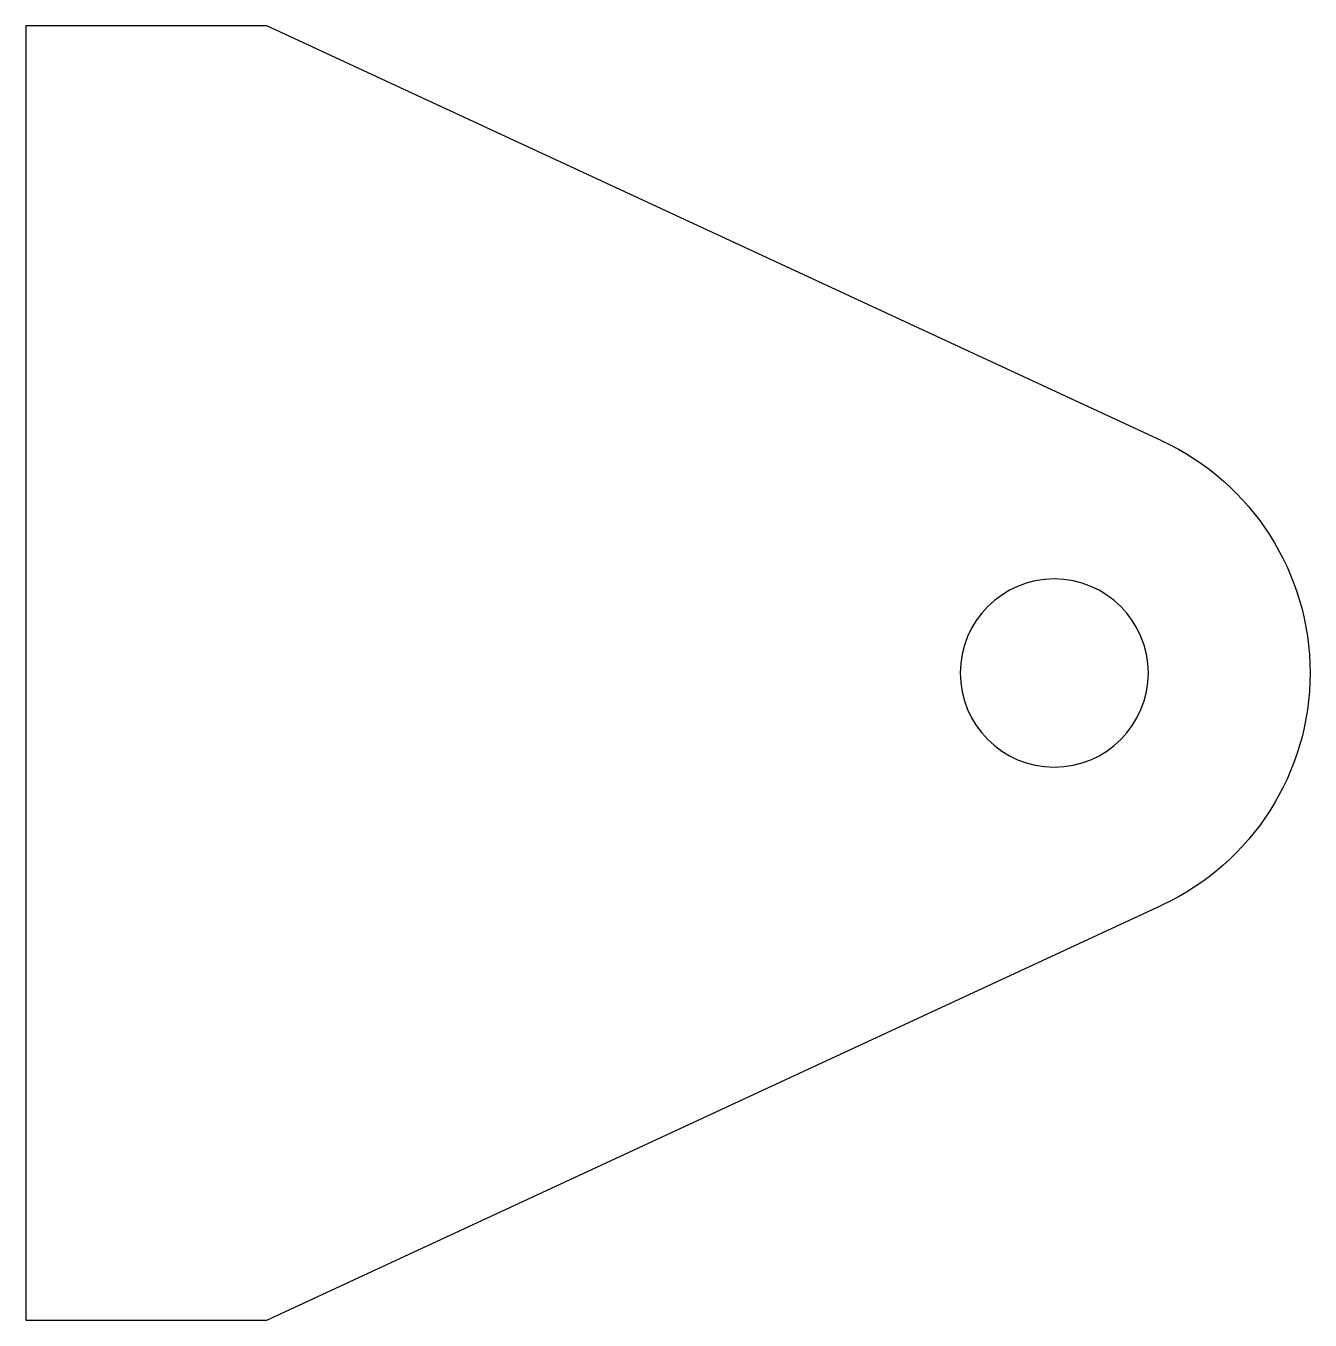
# Model space of a CAD drawing. Extents: x 1401.8 to 1433.8, y -810.4 to -778.2.
import ezdxf

# ---------------------------------------------------------------- set-up
doc = ezdxf.new("R2010")
doc.units = 0
doc.header["$LTSCALE"] = 12
doc.header["$MEASUREMENT"] = 0
doc.layers.add('TEXT', color=4, linetype='CONTINUOUS')

msp = doc.modelspace()

# ---------------------------------------------------------------- linework, layer by layer
at = {"layer": 'TEXT', "extrusion": (0, 0, -1)}
for p, q in [((1401.805, -778.167), (1401.805, -810.417)), ((1407.805, -778.167), (1401.805, -778.167)), ((1430.11, -788.507), (1407.805, -778.167)), ((1407.805, -810.417), (1430.11, -800.076)), ((1401.805, -810.417), (1407.805, -810.417))]:
    msp.add_line(p, q, dxfattribs=at)
msp.add_circle((-1427.43, -794.292), 2.344, dxfattribs=at)
msp.add_arc((-1427.43, -794.292), 6.375, 114.8547, 245.1453, dxfattribs=at)

doc.saveas('drawing.dxf')
